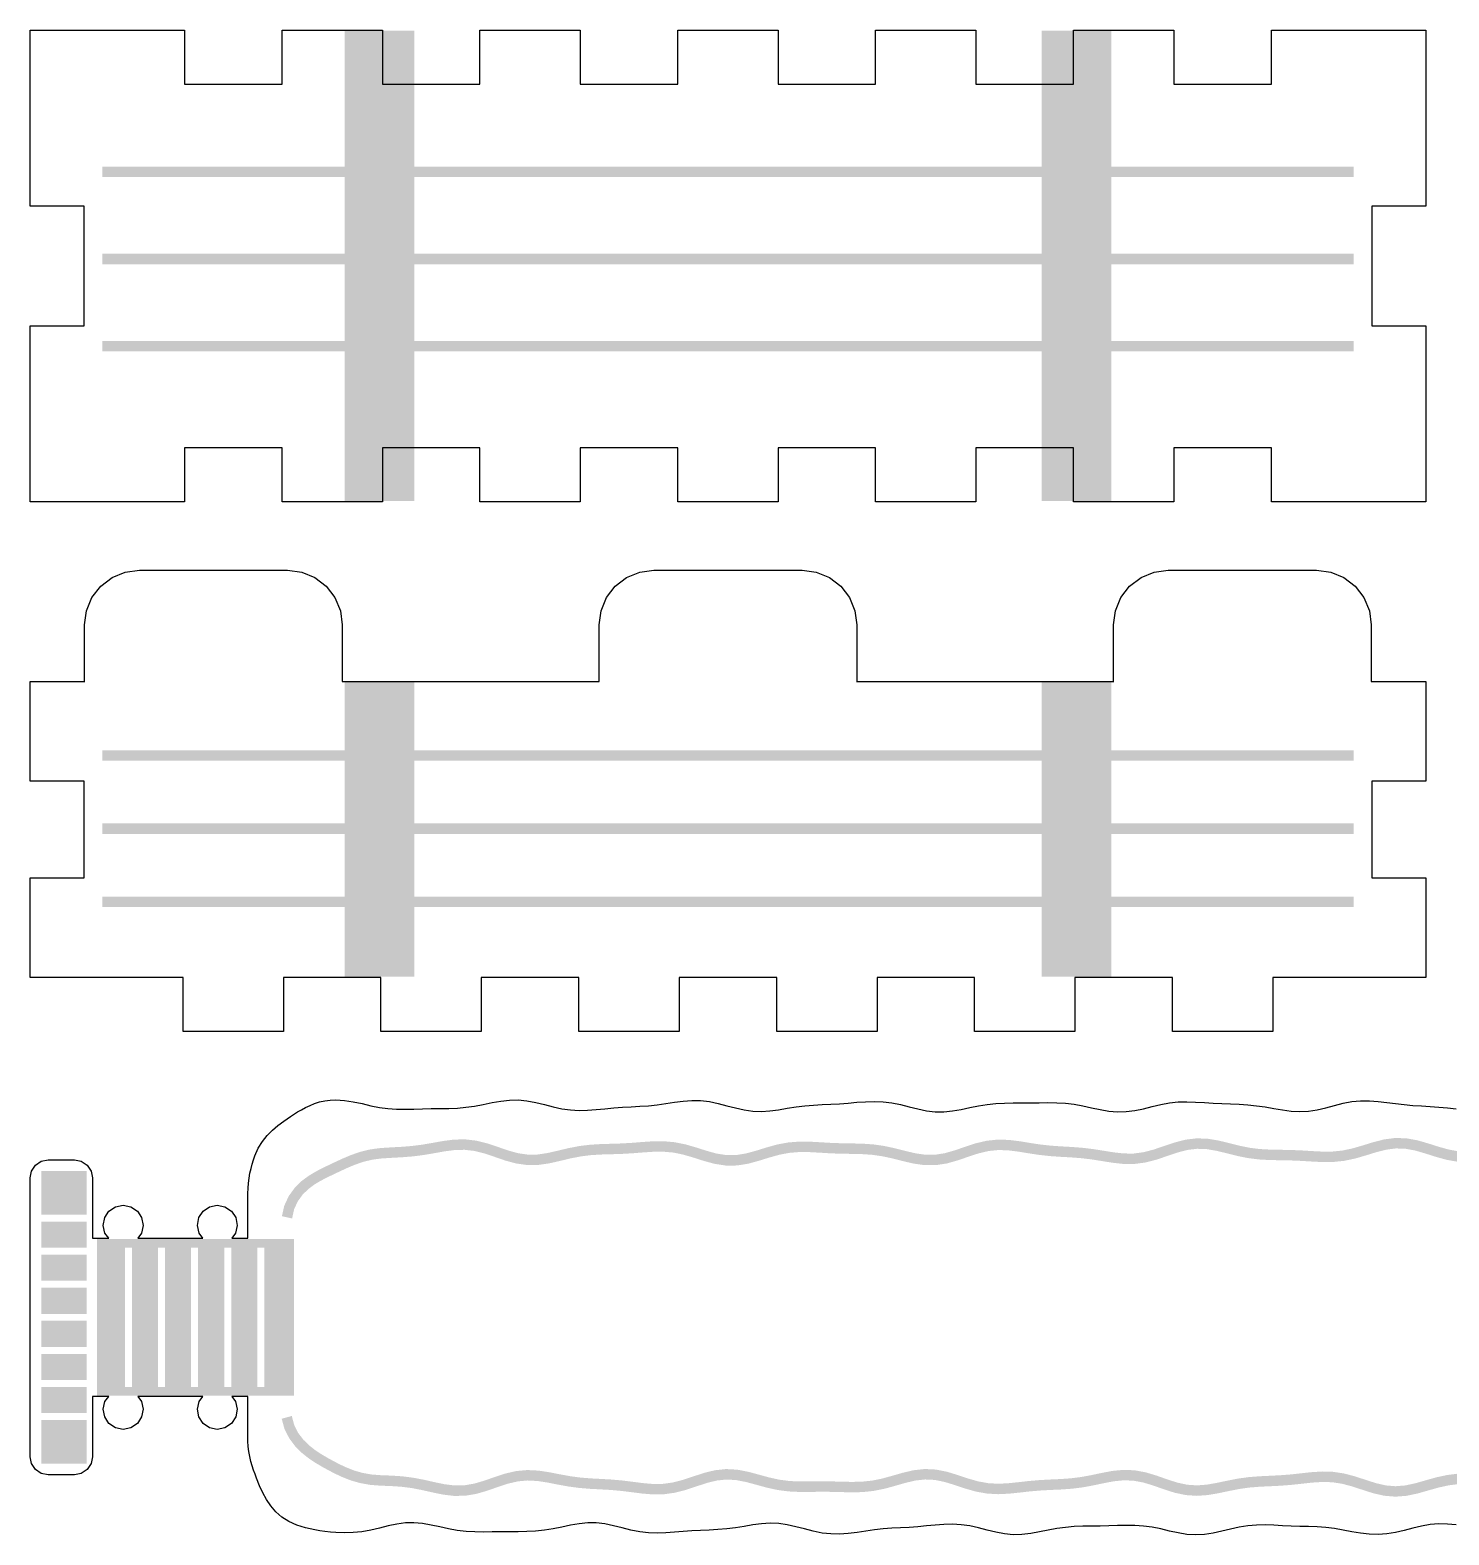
# Model space of a CAD drawing. Header units: millimetres. Extents: x 6 to 294, y 109 to 451.
# Drawn here: x 6 to 87.4, y 364.9 to 451.2 of the extents above; entities that cross this region are included whole.
import ezdxf

# ---------------------------------------------------------------- set-up
doc = ezdxf.new("R2010")
doc.units = ezdxf.units.MM
doc.layers.add('CUT', color=1, linetype='Continuous')
doc.layers.add('RASTER', color=7, linetype='Continuous')

msp = doc.modelspace()

# ---------------------------------------------------------------- hatches: boundary and pattern name
at = {"layer": 'RASTER'}
for points in [[(24, 451.2), (28, 451.2), (28, 424.2), (24, 424.2)], [(64, 451.2), (68, 451.2), (68, 424.2), (64, 424.2)], [(26.55, 445.8), (26.545, 445.728), (26.531, 445.658), (26.508, 445.59), (26.476, 445.525), (26.436, 445.465), (26.389, 445.411), (26.335, 445.364), (26.275, 445.324), (26.21, 445.292), (26.142, 445.269), (26.072, 445.255), (26, 445.25), (25.928, 445.255), (25.858, 445.269), (25.79, 445.292), (25.725, 445.324), (25.665, 445.364), (25.611, 445.411), (25.564, 445.465), (25.524, 445.525), (25.492, 445.59), (25.469, 445.658), (25.455, 445.728), (25.45, 445.8), (25.455, 445.872), (25.469, 445.942), (25.492, 446.01), (25.524, 446.075), (25.564, 446.135), (25.611, 446.189), (25.665, 446.236), (25.725, 446.276), (25.79, 446.308), (25.858, 446.331), (25.928, 446.345), (26, 446.35), (26.072, 446.345), (26.142, 446.331), (26.21, 446.308), (26.275, 446.276), (26.335, 446.236), (26.389, 446.189), (26.436, 446.135), (26.476, 446.075), (26.508, 446.01), (26.531, 445.942), (26.545, 445.872)], [(66.55, 445.8), (66.545, 445.728), (66.531, 445.658), (66.508, 445.59), (66.476, 445.525), (66.436, 445.465), (66.389, 445.411), (66.335, 445.364), (66.275, 445.324), (66.21, 445.292), (66.142, 445.269), (66.072, 445.255), (66, 445.25), (65.928, 445.255), (65.858, 445.269), (65.79, 445.292), (65.725, 445.324), (65.665, 445.364), (65.611, 445.411), (65.564, 445.465), (65.524, 445.525), (65.492, 445.59), (65.469, 445.658), (65.455, 445.728), (65.45, 445.8), (65.455, 445.872), (65.469, 445.942), (65.492, 446.01), (65.524, 446.075), (65.564, 446.135), (65.611, 446.189), (65.665, 446.236), (65.725, 446.276), (65.79, 446.308), (65.858, 446.331), (65.928, 446.345), (66, 446.35), (66.072, 446.345), (66.142, 446.331), (66.21, 446.308), (66.275, 446.276), (66.335, 446.236), (66.389, 446.189), (66.436, 446.135), (66.476, 446.075), (66.508, 446.01), (66.531, 445.942), (66.545, 445.872)], [(10.1, 443.4), (81.9, 443.4), (81.9, 442.8), (10.1, 442.8)], [(10.1, 438.4), (81.9, 438.4), (81.9, 437.8), (10.1, 437.8)], [(26.55, 437.7), (26.545, 437.628), (26.531, 437.558), (26.508, 437.49), (26.476, 437.425), (26.436, 437.365), (26.389, 437.311), (26.335, 437.264), (26.275, 437.224), (26.21, 437.192), (26.142, 437.169), (26.072, 437.155), (26, 437.15), (25.928, 437.155), (25.858, 437.169), (25.79, 437.192), (25.725, 437.224), (25.665, 437.264), (25.611, 437.311), (25.564, 437.365), (25.524, 437.425), (25.492, 437.49), (25.469, 437.558), (25.455, 437.628), (25.45, 437.7), (25.455, 437.772), (25.469, 437.842), (25.492, 437.91), (25.524, 437.975), (25.564, 438.035), (25.611, 438.089), (25.665, 438.136), (25.725, 438.176), (25.79, 438.208), (25.858, 438.231), (25.928, 438.245), (26, 438.25), (26.072, 438.245), (26.142, 438.231), (26.21, 438.208), (26.275, 438.176), (26.335, 438.136), (26.389, 438.089), (26.436, 438.035), (26.476, 437.975), (26.508, 437.91), (26.531, 437.842), (26.545, 437.772)], [(66.55, 437.7), (66.545, 437.628), (66.531, 437.558), (66.508, 437.49), (66.476, 437.425), (66.436, 437.365), (66.389, 437.311), (66.335, 437.264), (66.275, 437.224), (66.21, 437.192), (66.142, 437.169), (66.072, 437.155), (66, 437.15), (65.928, 437.155), (65.858, 437.169), (65.79, 437.192), (65.725, 437.224), (65.665, 437.264), (65.611, 437.311), (65.564, 437.365), (65.524, 437.425), (65.492, 437.49), (65.469, 437.558), (65.455, 437.628), (65.45, 437.7), (65.455, 437.772), (65.469, 437.842), (65.492, 437.91), (65.524, 437.975), (65.564, 438.035), (65.611, 438.089), (65.665, 438.136), (65.725, 438.176), (65.79, 438.208), (65.858, 438.231), (65.928, 438.245), (66, 438.25), (66.072, 438.245), (66.142, 438.231), (66.21, 438.208), (66.275, 438.176), (66.335, 438.136), (66.389, 438.089), (66.436, 438.035), (66.476, 437.975), (66.508, 437.91), (66.531, 437.842), (66.545, 437.772)], [(10.1, 433.4), (81.9, 433.4), (81.9, 432.8), (10.1, 432.8)], [(26.55, 429.6), (26.545, 429.528), (26.531, 429.458), (26.508, 429.39), (26.476, 429.325), (26.436, 429.265), (26.389, 429.211), (26.335, 429.164), (26.275, 429.124), (26.21, 429.092), (26.142, 429.069), (26.072, 429.055), (26, 429.05), (25.928, 429.055), (25.858, 429.069), (25.79, 429.092), (25.725, 429.124), (25.665, 429.164), (25.611, 429.211), (25.564, 429.265), (25.524, 429.325), (25.492, 429.39), (25.469, 429.458), (25.455, 429.528), (25.45, 429.6), (25.455, 429.672), (25.469, 429.742), (25.492, 429.81), (25.524, 429.875), (25.564, 429.935), (25.611, 429.989), (25.665, 430.036), (25.725, 430.076), (25.79, 430.108), (25.858, 430.131), (25.928, 430.145), (26, 430.15), (26.072, 430.145), (26.142, 430.131), (26.21, 430.108), (26.275, 430.076), (26.335, 430.036), (26.389, 429.989), (26.436, 429.935), (26.476, 429.875), (26.508, 429.81), (26.531, 429.742), (26.545, 429.672)], [(66.55, 429.6), (66.545, 429.528), (66.531, 429.458), (66.508, 429.39), (66.476, 429.325), (66.436, 429.265), (66.389, 429.211), (66.335, 429.164), (66.275, 429.124), (66.21, 429.092), (66.142, 429.069), (66.072, 429.055), (66, 429.05), (65.928, 429.055), (65.858, 429.069), (65.79, 429.092), (65.725, 429.124), (65.665, 429.164), (65.611, 429.211), (65.564, 429.265), (65.524, 429.325), (65.492, 429.39), (65.469, 429.458), (65.455, 429.528), (65.45, 429.6), (65.455, 429.672), (65.469, 429.742), (65.492, 429.81), (65.524, 429.875), (65.564, 429.935), (65.611, 429.989), (65.665, 430.036), (65.725, 430.076), (65.79, 430.108), (65.858, 430.131), (65.928, 430.145), (66, 430.15), (66.072, 430.145), (66.142, 430.131), (66.21, 430.108), (66.275, 430.076), (66.335, 430.036), (66.389, 429.989), (66.436, 429.935), (66.476, 429.875), (66.508, 429.81), (66.531, 429.742), (66.545, 429.672)], [(24, 413.8), (28, 413.8), (28, 396.9), (24, 396.9)], [(64, 413.8), (68, 413.8), (68, 396.9), (64, 396.9)], [(26.55, 410.42), (26.545, 410.348), (26.531, 410.278), (26.508, 410.21), (26.476, 410.145), (26.436, 410.085), (26.389, 410.031), (26.335, 409.984), (26.275, 409.944), (26.21, 409.912), (26.142, 409.889), (26.072, 409.875), (26, 409.87), (25.928, 409.875), (25.858, 409.889), (25.79, 409.912), (25.725, 409.944), (25.665, 409.984), (25.611, 410.031), (25.564, 410.085), (25.524, 410.145), (25.492, 410.21), (25.469, 410.278), (25.455, 410.348), (25.45, 410.42), (25.455, 410.492), (25.469, 410.562), (25.492, 410.63), (25.524, 410.695), (25.564, 410.755), (25.611, 410.809), (25.665, 410.856), (25.725, 410.896), (25.79, 410.928), (25.858, 410.951), (25.928, 410.965), (26, 410.97), (26.072, 410.965), (26.142, 410.951), (26.21, 410.928), (26.275, 410.896), (26.335, 410.856), (26.389, 410.809), (26.436, 410.755), (26.476, 410.695), (26.508, 410.63), (26.531, 410.562), (26.545, 410.492)], [(66.55, 410.42), (66.545, 410.348), (66.531, 410.278), (66.508, 410.21), (66.476, 410.145), (66.436, 410.085), (66.389, 410.031), (66.335, 409.984), (66.275, 409.944), (66.21, 409.912), (66.142, 409.889), (66.072, 409.875), (66, 409.87), (65.928, 409.875), (65.858, 409.889), (65.79, 409.912), (65.725, 409.944), (65.665, 409.984), (65.611, 410.031), (65.564, 410.085), (65.524, 410.145), (65.492, 410.21), (65.469, 410.278), (65.455, 410.348), (65.45, 410.42), (65.455, 410.492), (65.469, 410.562), (65.492, 410.63), (65.524, 410.695), (65.564, 410.755), (65.611, 410.809), (65.665, 410.856), (65.725, 410.896), (65.79, 410.928), (65.858, 410.951), (65.928, 410.965), (66, 410.97), (66.072, 410.965), (66.142, 410.951), (66.21, 410.928), (66.275, 410.896), (66.335, 410.856), (66.389, 410.809), (66.436, 410.755), (66.476, 410.695), (66.508, 410.63), (66.531, 410.562), (66.545, 410.492)], [(10.1, 409.9), (81.9, 409.9), (81.9, 409.3), (10.1, 409.3)], [(10.1, 405.7), (81.9, 405.7), (81.9, 405.1), (10.1, 405.1)], [(26.55, 405.35), (26.545, 405.278), (26.531, 405.208), (26.508, 405.14), (26.476, 405.075), (26.436, 405.015), (26.389, 404.961), (26.335, 404.914), (26.275, 404.874), (26.21, 404.842), (26.142, 404.819), (26.072, 404.805), (26, 404.8), (25.928, 404.805), (25.858, 404.819), (25.79, 404.842), (25.725, 404.874), (25.665, 404.914), (25.611, 404.961), (25.564, 405.015), (25.524, 405.075), (25.492, 405.14), (25.469, 405.208), (25.455, 405.278), (25.45, 405.35), (25.455, 405.422), (25.469, 405.492), (25.492, 405.56), (25.524, 405.625), (25.564, 405.685), (25.611, 405.739), (25.665, 405.786), (25.725, 405.826), (25.79, 405.858), (25.858, 405.881), (25.928, 405.895), (26, 405.9), (26.072, 405.895), (26.142, 405.881), (26.21, 405.858), (26.275, 405.826), (26.335, 405.786), (26.389, 405.739), (26.436, 405.685), (26.476, 405.625), (26.508, 405.56), (26.531, 405.492), (26.545, 405.422)], [(66.55, 405.35), (66.545, 405.278), (66.531, 405.208), (66.508, 405.14), (66.476, 405.075), (66.436, 405.015), (66.389, 404.961), (66.335, 404.914), (66.275, 404.874), (66.21, 404.842), (66.142, 404.819), (66.072, 404.805), (66, 404.8), (65.928, 404.805), (65.858, 404.819), (65.79, 404.842), (65.725, 404.874), (65.665, 404.914), (65.611, 404.961), (65.564, 405.015), (65.524, 405.075), (65.492, 405.14), (65.469, 405.208), (65.455, 405.278), (65.45, 405.35), (65.455, 405.422), (65.469, 405.492), (65.492, 405.56), (65.524, 405.625), (65.564, 405.685), (65.611, 405.739), (65.665, 405.786), (65.725, 405.826), (65.79, 405.858), (65.858, 405.881), (65.928, 405.895), (66, 405.9), (66.072, 405.895), (66.142, 405.881), (66.21, 405.858), (66.275, 405.826), (66.335, 405.786), (66.389, 405.739), (66.436, 405.685), (66.476, 405.625), (66.508, 405.56), (66.531, 405.492), (66.545, 405.422)], [(10.1, 401.5), (81.9, 401.5), (81.9, 400.9), (10.1, 400.9)], [(26.55, 400.28), (26.545, 400.208), (26.531, 400.138), (26.508, 400.07), (26.476, 400.005), (26.436, 399.945), (26.389, 399.891), (26.335, 399.844), (26.275, 399.804), (26.21, 399.772), (26.142, 399.749), (26.072, 399.735), (26, 399.73), (25.928, 399.735), (25.858, 399.749), (25.79, 399.772), (25.725, 399.804), (25.665, 399.844), (25.611, 399.891), (25.564, 399.945), (25.524, 400.005), (25.492, 400.07), (25.469, 400.138), (25.455, 400.208), (25.45, 400.28), (25.455, 400.352), (25.469, 400.422), (25.492, 400.49), (25.524, 400.555), (25.564, 400.615), (25.611, 400.669), (25.665, 400.716), (25.725, 400.756), (25.79, 400.788), (25.858, 400.811), (25.928, 400.825), (26, 400.83), (26.072, 400.825), (26.142, 400.811), (26.21, 400.788), (26.275, 400.756), (26.335, 400.716), (26.389, 400.669), (26.436, 400.615), (26.476, 400.555), (26.508, 400.49), (26.531, 400.422), (26.545, 400.352)], [(66.55, 400.28), (66.545, 400.208), (66.531, 400.138), (66.508, 400.07), (66.476, 400.005), (66.436, 399.945), (66.389, 399.891), (66.335, 399.844), (66.275, 399.804), (66.21, 399.772), (66.142, 399.749), (66.072, 399.735), (66, 399.73), (65.928, 399.735), (65.858, 399.749), (65.79, 399.772), (65.725, 399.804), (65.665, 399.844), (65.611, 399.891), (65.564, 399.945), (65.524, 400.005), (65.492, 400.07), (65.469, 400.138), (65.455, 400.208), (65.45, 400.28), (65.455, 400.352), (65.469, 400.422), (65.492, 400.49), (65.524, 400.555), (65.564, 400.615), (65.611, 400.669), (65.665, 400.716), (65.725, 400.756), (65.79, 400.788), (65.858, 400.811), (65.928, 400.825), (66, 400.83), (66.072, 400.825), (66.142, 400.811), (66.21, 400.788), (66.275, 400.756), (66.335, 400.716), (66.389, 400.669), (66.436, 400.615), (66.476, 400.555), (66.508, 400.49), (66.531, 400.422), (66.545, 400.352)], [(20.993, 383.026), (21.109, 383.559), (21.316, 384.005), (21.596, 384.392), (21.925, 384.714), (22.279, 384.977), (22.641, 385.193), (23.005, 385.381), (23.373, 385.558), (23.751, 385.737), (24.148, 385.92), (24.576, 386.102), (25.044, 386.266), (25.568, 386.395), (25.841, 386.434), (26.126, 386.469), (26.718, 386.507), (27.32, 386.54), (27.931, 386.589), (28.545, 386.668), (29.152, 386.772), (29.746, 386.878), (30.323, 386.953), (30.886, 386.967), (31.446, 386.903), (32.016, 386.761), (32.603, 386.564), (33.211, 386.354), (33.839, 386.182), (34.481, 386.09), (35.124, 386.098), (35.755, 386.19), (36.368, 386.329), (36.964, 386.472), (37.548, 386.586), (38.128, 386.659), (38.714, 386.695), (39.309, 386.712), (39.914, 386.731), (40.52, 386.767), (41.122, 386.814), (41.711, 386.854), (42.288, 386.859), (42.857, 386.809), (43.428, 386.693), (44.012, 386.522), (44.615, 386.329), (45.237, 386.16), (45.878, 386.062), (46.525, 386.066), (47.164, 386.169), (47.784, 386.339), (48.385, 386.526), (48.968, 386.687), (49.539, 386.794), (50.11, 386.839), (50.69, 386.833), (51.283, 386.8), (51.886, 386.764), (52.492, 386.742), (53.094, 386.733), (53.686, 386.719), (54.269, 386.68), (54.847, 386.598), (55.431, 386.473), (56.029, 386.32), (56.644, 386.177), (57.278, 386.086), (57.923, 386.085), (58.564, 386.184), (59.19, 386.361), (59.796, 386.57), (60.381, 386.762), (60.95, 386.896), (61.511, 386.953), (62.077, 386.936), (62.657, 386.863), (63.253, 386.765), (63.861, 386.673), (64.473, 386.606), (65.081, 386.564), (65.68, 386.531), (66.271, 386.486), (66.859, 386.416), (67.453, 386.322), (68.06, 386.224), (68.683, 386.156), (69.319, 386.154), (69.958, 386.238), (70.586, 386.401), (71.196, 386.607), (71.786, 386.808), (72.356, 386.957), (72.913, 387.025), (73.47, 387.005), (74.039, 386.908), (74.628, 386.765), (75.234, 386.613), (75.852, 386.489), (76.473, 386.412), (77.089, 386.378), (77.694, 386.367), (78.291, 386.356), (78.884, 386.331), (79.483, 386.294), (80.093, 386.263), (80.716, 386.267), (81.346, 386.331), (81.972, 386.462), (82.586, 386.639), (83.182, 386.824), (83.757, 386.972), (84.315, 387.045), (84.868, 387.029), (85.431, 386.925), (86.013, 386.756), (86.614, 386.564), (87.234, 386.393), (87.864, 386.281), (88.494, 386.239), (89.115, 386.254), (89.722, 386.299), (90.319, 386.344), (90.912, 386.375), (91.509, 386.392), (92.116, 386.411), (92.732, 386.457), (93.352, 386.544), (93.966, 386.673), (94.567, 386.818), (95.15, 386.944), (95.715, 387.013), (96.271, 387.002), (96.831, 386.904), (97.408, 386.732), (98.004, 386.523), (98.621, 386.325), (99.255, 386.184), (99.895, 386.13), (100.529, 386.162), (101.148, 386.252), (101.751, 386.361), (102.342, 386.458), (102.928, 386.527), (103.519, 386.569), (104.119, 386.602), (104.727, 386.644), (105.338, 386.711), (105.942, 386.798), (106.535, 386.882), (107.111, 386.934), (107.676, 386.926), (108.239, 386.842), (108.813, 386.688), (109.405, 386.487), (110.004, 386.288), (110.308, 386.192), (110.605, 386.115), (111.151, 385.998), (111.661, 385.928), (112.136, 385.883), (112.581, 385.83), (112.996, 385.743), (113.381, 385.605), (113.731, 385.407), (114.041, 385.145), (114.305, 384.821), (114.523, 384.44), (114.696, 384.006), (114.831, 383.525), (114.937, 383.002), (115.016, 382.439), (115.04, 382.138), (115.062, 381.844), (115.068, 381.258), (115.031, 380.685), (114.936, 380.112), (114.787, 379.531), (114.606, 378.934), (114.436, 378.317), (114.324, 377.681), (114.308, 377.034), (114.395, 376.391), (114.561, 375.765), (114.758, 375.16), (114.938, 374.573), (115.066, 374.001), (115.127, 373.435), (115.125, 372.857), (115.098, 372.569), (115.064, 372.273), (114.952, 371.715), (114.812, 371.198), (114.651, 370.723), (114.464, 370.293), (114.246, 369.911), (113.991, 369.581), (113.696, 369.306), (113.363, 369.091), (112.993, 368.933), (112.589, 368.83), (112.151, 368.768), (111.679, 368.728), (111.169, 368.679), (110.62, 368.593), (110.32, 368.531), (110.01, 368.446), (109.405, 368.257), (108.805, 368.045), (108.225, 367.863), (107.661, 367.749), (107.103, 367.716), (106.536, 367.76), (105.954, 367.858), (105.355, 367.977), (104.744, 368.083), (104.129, 368.157), (103.518, 368.201), (102.917, 368.232), (102.324, 368.269), (101.734, 368.328), (101.137, 368.404), (100.528, 368.479), (99.904, 368.52), (99.269, 368.496), (98.635, 368.39), (98.011, 368.216), (97.406, 368.011), (96.822, 367.825), (96.257, 367.699), (95.703, 367.66), (95.145, 367.709), (94.572, 367.833), (93.979, 367.997), (93.368, 368.159), (92.746, 368.284), (92.122, 368.354), (91.504, 368.375), (90.897, 368.37), (90.3, 368.363), (89.706, 368.37), (89.107, 368.387), (88.497, 368.398), (87.876, 368.375), (87.249, 368.296), (86.627, 368.161), (86.018, 367.989), (85.428, 367.821), (84.857, 367.699), (84.301, 367.655), (83.746, 367.701), (83.179, 367.832), (82.593, 368.019), (81.986, 368.219), (81.361, 368.385), (80.727, 368.481), (80.095, 368.501), (79.474, 368.461), (78.867, 368.395), (78.272, 368.33), (77.681, 368.284), (77.085, 368.255), (76.481, 368.226), (75.867, 368.176), (75.251, 368.091), (74.64, 367.972), (74.043, 367.845), (73.463, 367.744), (72.9, 367.703), (72.342, 367.742), (71.778, 367.864), (71.196, 368.051), (70.594, 368.264), (69.971, 368.452), (69.333, 368.57), (68.691, 368.595), (68.058, 368.533), (67.441, 368.417), (66.842, 368.29), (66.254, 368.182), (65.671, 368.109), (65.083, 368.067), (64.485, 368.04), (63.879, 368.007), (63.27, 367.955), (62.668, 367.887), (62.077, 367.825), (61.501, 367.798), (60.935, 367.829), (60.368, 367.931), (59.789, 368.096), (59.191, 368.296), (58.574, 368.484), (57.937, 368.612), (57.291, 368.643), (56.649, 368.572), (56.024, 368.427), (55.419, 368.251), (54.831, 368.091), (54.255, 367.976), (53.681, 367.916), (53.1, 367.904), (52.507, 367.917), (51.905, 367.933), (51.299, 367.937), (50.698, 367.929), (50.107, 367.927), (49.527, 367.955), (48.952, 368.03), (48.372, 368.157), (47.779, 368.319), (47.167, 368.484), (46.537, 368.605), (45.892, 368.64), (45.248, 368.572), (44.617, 368.416), (44.006, 368.215), (43.415, 368.019), (42.841, 367.87), (42.277, 367.792), (41.71, 367.784), (41.131, 367.833), (40.537, 367.909), (39.932, 367.984), (39.322, 368.039), (38.716, 368.074), (38.12, 368.105), (37.532, 368.153), (36.947, 368.231), (36.356, 368.339), (35.752, 368.457), (35.13, 368.552), (34.494, 368.584), (33.853, 368.527), (33.219, 368.381), (32.604, 368.18), (32.008, 367.97), (31.433, 367.802), (30.872, 367.707), (30.316, 367.698), (29.748, 367.767), (29.164, 367.888), (28.562, 368.025), (27.947, 368.142), (27.329, 368.222), (26.716, 368.264), (26.116, 368.286), (25.825, 368.307), (25.55, 368.329), (25.024, 368.422), (24.553, 368.558), (24.125, 368.725), (23.732, 368.908), (23.363, 369.099), (23.008, 369.295), (22.658, 369.503), (22.309, 369.734), (21.964, 370.005), (21.635, 370.329), (21.343, 370.714), (21.117, 371.157), (20.975, 371.687), (20.396, 371.53), (20.556, 370.942), (20.834, 370.396), (21.183, 369.935), (21.566, 369.556), (21.956, 369.248), (22.339, 368.995), (22.71, 368.774), (23.08, 368.57), (23.468, 368.37), (23.89, 368.173), (24.362, 367.989), (24.89, 367.837), (25.465, 367.735), (25.779, 367.709), (26.087, 367.687), (26.684, 367.664), (27.271, 367.624), (27.853, 367.55), (28.438, 367.437), (29.036, 367.302), (29.652, 367.175), (30.284, 367.099), (30.928, 367.11), (31.567, 367.217), (32.192, 367.399), (32.796, 367.612), (33.381, 367.803), (33.947, 367.934), (34.506, 367.985), (35.07, 367.956), (35.648, 367.866), (36.244, 367.749), (36.853, 367.638), (37.468, 367.556), (38.08, 367.506), (38.684, 367.475), (39.278, 367.441), (39.868, 367.387), (40.463, 367.314), (41.069, 367.236), (41.69, 367.185), (42.323, 367.193), (42.959, 367.282), (43.585, 367.444), (44.194, 367.646), (44.783, 367.84), (45.352, 367.981), (45.908, 368.04), (46.463, 368.009), (47.033, 367.899), (47.621, 367.741), (48.228, 367.574), (48.848, 367.439), (49.473, 367.357), (50.093, 367.327), (50.702, 367.329), (51.301, 367.337), (51.895, 367.333), (52.493, 367.318), (53.1, 367.304), (53.719, 367.318), (54.345, 367.383), (54.969, 367.507), (55.581, 367.674), (56.176, 367.846), (56.751, 367.981), (57.309, 368.044), (57.863, 368.017), (58.426, 367.903), (59.009, 367.724), (59.611, 367.523), (60.232, 367.346), (60.865, 367.233), (61.499, 367.198), (62.123, 367.227), (62.732, 367.291), (63.33, 367.358), (63.921, 367.409), (64.515, 367.441), (65.117, 367.468), (65.729, 367.512), (66.346, 367.589), (66.958, 367.701), (67.559, 367.829), (68.142, 367.939), (68.709, 367.995), (69.267, 367.974), (69.829, 367.869), (70.406, 367.694), (71.004, 367.482), (71.622, 367.284), (72.258, 367.148), (72.9, 367.103), (73.537, 367.149), (74.157, 367.256), (74.76, 367.384), (75.349, 367.499), (75.933, 367.58), (76.519, 367.627), (77.115, 367.655), (77.719, 367.685), (78.328, 367.733), (78.933, 367.798), (79.526, 367.864), (80.105, 367.901), (80.673, 367.884), (81.239, 367.797), (81.814, 367.644), (82.407, 367.449), (83.021, 367.253), (83.654, 367.109), (84.299, 367.055), (84.943, 367.105), (85.572, 367.239), (86.182, 367.412), (86.773, 367.579), (87.351, 367.705), (87.924, 367.777), (88.503, 367.798), (89.093, 367.788), (89.694, 367.77), (90.3, 367.763), (90.903, 367.77), (91.496, 367.775), (92.078, 367.755), (92.654, 367.691), (93.232, 367.575), (93.821, 367.418), (94.428, 367.25), (95.055, 367.116), (95.697, 367.06), (96.343, 367.106), (96.978, 367.246), (97.594, 367.441), (98.189, 367.642), (98.765, 367.804), (99.331, 367.899), (99.896, 367.921), (100.472, 367.882), (101.063, 367.809), (101.666, 367.732), (102.276, 367.671), (102.883, 367.633), (103.482, 367.602), (104.071, 367.56), (104.656, 367.489), (105.245, 367.387), (105.846, 367.268), (106.464, 367.165), (107.097, 367.116), (107.739, 367.154), (108.375, 367.282), (108.995, 367.475), (109.595, 367.687), (110.183, 367.872), (110.461, 367.948), (110.723, 368.002), (111.245, 368.084), (111.733, 368.13), (112.219, 368.172), (112.706, 368.241), (113.186, 368.365), (113.645, 368.561), (114.065, 368.833), (114.434, 369.176), (114.745, 369.578), (115.001, 370.025), (115.211, 370.507), (115.386, 371.024), (115.536, 371.578), (115.655, 372.173), (115.694, 372.506), (115.725, 372.837), (115.726, 373.466), (115.658, 374.099), (115.518, 374.727), (115.33, 375.341), (115.136, 375.935), (114.984, 376.509), (114.907, 377.067), (114.921, 377.62), (115.021, 378.184), (115.183, 378.767), (115.364, 379.37), (115.523, 379.988), (115.627, 380.616), (115.668, 381.242), (115.661, 381.863), (115.638, 382.184), (115.612, 382.51), (115.528, 383.103), (115.414, 383.665), (115.264, 384.198), (115.064, 384.7), (114.8, 385.161), (114.469, 385.565), (114.074, 385.899), (113.631, 386.15), (113.159, 386.32), (112.678, 386.422), (112.201, 386.479), (111.731, 386.524), (111.256, 386.589), (110.739, 386.7), (110.474, 386.769), (110.19, 386.858), (109.595, 387.056), (108.987, 387.262), (108.361, 387.43), (107.724, 387.524), (107.089, 387.534), (106.465, 387.478), (105.858, 387.392), (105.262, 387.306), (104.673, 387.242), (104.081, 387.201), (103.481, 387.168), (102.872, 387.124), (102.258, 387.052), (101.649, 386.952), (101.052, 386.844), (100.471, 386.759), (99.905, 386.73), (99.345, 386.777), (98.779, 386.904), (98.196, 387.092), (97.592, 387.303), (96.969, 387.488), (96.329, 387.599), (95.685, 387.613), (95.05, 387.536), (94.433, 387.403), (93.834, 387.258), (93.248, 387.135), (92.668, 387.053), (92.084, 387.011), (91.491, 386.991), (90.888, 386.974), (90.281, 386.943), (89.678, 386.897), (89.085, 386.854), (88.506, 386.839), (87.936, 386.876), (87.366, 386.978), (86.786, 387.139), (86.187, 387.33), (85.569, 387.509), (84.932, 387.625), (84.285, 387.645), (83.643, 387.561), (83.018, 387.402), (82.414, 387.214), (81.828, 387.044), (81.254, 386.924), (80.684, 386.866), (80.107, 386.863), (79.517, 386.893), (78.916, 386.93), (78.309, 386.956), (77.706, 386.967), (77.111, 386.977), (76.527, 387.009), (75.948, 387.081), (75.366, 387.198), (74.772, 387.347), (74.161, 387.496), (73.53, 387.602), (72.887, 387.624), (72.244, 387.546), (71.614, 387.382), (71.004, 387.175), (70.414, 386.976), (69.842, 386.827), (69.281, 386.753), (68.717, 386.755), (68.14, 386.819), (67.547, 386.914), (66.941, 387.01), (66.329, 387.083), (65.72, 387.13), (65.119, 387.163), (64.527, 387.204), (63.939, 387.268), (63.347, 387.357), (62.743, 387.457), (62.123, 387.534), (61.489, 387.553), (60.85, 387.488), (60.219, 387.34), (59.604, 387.139), (59.01, 386.933), (58.436, 386.77), (57.877, 386.683), (57.322, 386.684), (56.756, 386.766), (56.171, 386.903), (55.569, 387.057), (54.953, 387.189), (54.331, 387.277), (53.714, 387.319), (53.106, 387.333), (52.508, 387.342), (51.914, 387.363), (51.317, 387.399), (50.71, 387.433), (50.09, 387.438), (49.461, 387.388), (48.832, 387.272), (48.215, 387.102), (47.616, 386.914), (47.036, 386.756), (46.475, 386.664), (45.922, 386.661), (45.363, 386.747), (44.785, 386.905), (44.188, 387.096), (43.572, 387.275), (42.943, 387.402), (42.312, 387.459), (41.689, 387.454), (41.078, 387.413), (40.48, 387.365), (39.886, 387.331), (39.291, 387.312), (38.686, 387.294), (38.072, 387.256), (37.452, 387.179), (36.836, 387.058), (36.232, 386.914), (35.645, 386.78), (35.076, 386.696), (34.519, 386.689), (33.961, 386.769), (33.389, 386.927), (32.797, 387.132), (32.184, 387.337), (31.554, 387.493), (30.914, 387.567), (30.277, 387.552), (29.654, 387.471), (29.048, 387.363), (28.455, 387.261), (27.869, 387.186), (27.28, 387.138), (26.682, 387.106), (26.076, 387.067), (25.761, 387.029), (25.444, 386.982), (24.874, 386.841), (24.361, 386.662), (23.906, 386.469), (23.497, 386.281), (23.115, 386.1), (22.738, 385.918), (22.349, 385.717), (21.944, 385.475), (21.534, 385.169), (21.141, 384.782), (20.797, 384.308), (20.54, 383.749), (20.407, 383.155)]]:
    msp.add_hatch(color=7, dxfattribs=at).paths.add_polyline_path(points)
h = msp.add_hatch(color=7, dxfattribs=at)
h.paths.add_polyline_path([(9.2, 368.95), (9.2, 385.75), (6.6, 385.75), (6.6, 368.95)])
h.paths.add_polyline_path([(9.2, 371.45), (6.6, 371.45), (6.6, 371.85), (9.2, 371.85), (9.2, 371.45)], flags=0)
h.paths.add_polyline_path([(9.2, 373.35), (6.6, 373.35), (6.6, 373.75), (9.2, 373.75), (9.2, 373.35)], flags=0)
h.paths.add_polyline_path([(9.2, 375.25), (6.6, 375.25), (6.6, 375.65), (9.2, 375.65), (9.2, 375.25)], flags=0)
h.paths.add_polyline_path([(9.2, 377.15), (6.6, 377.15), (6.6, 377.55), (9.2, 377.55), (9.2, 377.15)], flags=0)
h.paths.add_polyline_path([(9.2, 379.05), (6.6, 379.05), (6.6, 379.45), (9.2, 379.45), (9.2, 379.05)], flags=0)
h.paths.add_polyline_path([(9.2, 380.95), (6.6, 380.95), (6.6, 381.35), (9.2, 381.35), (9.2, 380.95)], flags=0)
h.paths.add_polyline_path([(9.2, 382.85), (6.6, 382.85), (6.6, 383.25), (9.2, 383.25), (9.2, 382.85)], flags=0)
h = msp.add_hatch(color=7, dxfattribs=at)
h.paths.add_polyline_path([(21.1, 372.85), (21.1, 381.85), (9.8, 381.85), (9.8, 372.85)])
h.paths.add_polyline_path([(19.4, 373.35), (19, 373.35), (19, 381.35), (19.4, 381.35), (19.4, 373.35)], flags=0)
h.paths.add_polyline_path([(17.5, 373.35), (17.1, 373.35), (17.1, 381.35), (17.5, 381.35), (17.5, 373.35)], flags=0)
h.paths.add_polyline_path([(15.6, 373.35), (15.2, 373.35), (15.2, 381.35), (15.6, 381.35), (15.6, 373.35)], flags=0)
h.paths.add_polyline_path([(13.7, 373.35), (13.3, 373.35), (13.3, 381.35), (13.7, 381.35), (13.7, 373.35)], flags=0)
h.paths.add_polyline_path([(11.8, 373.35), (11.4, 373.35), (11.4, 381.35), (11.8, 381.35), (11.8, 373.35)], flags=0)

# ---------------------------------------------------------------- linework, layer by layer
at = {"layer": 'CUT'}
for points in [[(5.96, 451.24), (9.1, 451.24), (14.817, 451.24), (14.817, 448.14), (20.414, 448.14), (20.414, 451.24), (26.171, 451.24), (26.171, 448.14), (31.768, 448.14), (31.768, 451.24), (37.525, 451.24), (37.525, 448.14), (43.122, 448.14), (43.122, 451.24), (48.878, 451.24), (48.878, 448.14), (54.475, 448.14), (54.475, 451.24), (60.232, 451.24), (60.232, 448.14), (65.829, 448.14), (65.829, 451.24), (71.586, 451.24), (71.586, 448.14), (77.183, 448.14), (77.183, 451.24), (82.9, 451.24), (86.04, 451.24), (86.04, 448.1), (86.04, 441.127), (82.94, 441.127), (82.94, 434.273), (86.04, 434.273), (86.04, 427.3), (86.04, 424.16), (82.9, 424.16), (77.183, 424.16), (77.183, 427.26), (71.586, 427.26), (71.586, 424.16), (65.829, 424.16), (65.829, 427.26), (60.232, 427.26), (60.232, 424.16), (54.475, 424.16), (54.475, 427.26), (48.878, 427.26), (48.878, 424.16), (43.122, 424.16), (43.122, 427.26), (37.525, 427.26), (37.525, 424.16), (31.768, 424.16), (31.768, 427.26), (26.171, 427.26), (26.171, 424.16), (20.414, 424.16), (20.414, 427.26), (14.817, 427.26), (14.817, 424.16), (9.1, 424.16), (5.96, 424.16), (5.96, 427.3), (5.96, 434.273), (9.06, 434.273), (9.06, 441.127), (5.96, 441.127), (5.96, 448.1)], [(9.1, 413.84), (9.09, 413.84), (9.09, 417.103), (9.197, 417.913), (9.51, 418.67), (10.009, 419.321), (10.66, 419.82), (11.417, 420.133), (12.227, 420.24), (20.733, 420.24), (21.543, 420.133), (22.3, 419.82), (22.951, 419.321), (23.45, 418.67), (23.763, 417.913), (23.87, 417.103), (23.87, 413.84), (23.86, 413.84), (38.62, 413.84), (38.61, 413.84), (38.61, 417.103), (38.717, 417.913), (39.03, 418.67), (39.529, 419.321), (40.18, 419.82), (40.937, 420.133), (41.747, 420.24), (50.253, 420.24), (51.063, 420.133), (51.82, 419.82), (52.471, 419.321), (52.97, 418.67), (53.283, 417.913), (53.39, 417.103), (53.39, 413.84), (53.38, 413.84), (68.14, 413.84), (68.13, 413.84), (68.13, 417.103), (68.237, 417.913), (68.55, 418.67), (69.049, 419.321), (69.7, 419.82), (70.457, 420.133), (71.267, 420.24), (79.773, 420.24), (80.583, 420.133), (81.34, 419.82), (81.991, 419.321), (82.49, 418.67), (82.803, 417.913), (82.91, 417.103), (82.91, 413.84), (82.9, 413.84), (86.04, 413.84), (86.04, 408.127), (82.94, 408.127), (82.94, 402.573), (86.04, 402.573), (86.04, 396.86), (82.9, 396.86), (77.263, 396.86), (77.263, 393.76), (71.506, 393.76), (71.506, 396.86), (65.909, 396.86), (65.909, 393.76), (60.152, 393.76), (60.152, 396.86), (54.555, 396.86), (54.555, 393.76), (48.798, 393.76), (48.798, 396.86), (43.202, 396.86), (43.202, 393.76), (37.445, 393.76), (37.445, 396.86), (31.848, 396.86), (31.848, 393.76), (26.091, 393.76), (26.091, 396.86), (20.494, 396.86), (20.494, 393.76), (14.737, 393.76), (14.737, 396.86), (9.1, 396.86), (5.96, 396.86), (5.96, 402.573), (9.06, 402.573), (9.06, 408.127), (5.96, 408.127), (5.96, 413.84)]]:
    msp.add_lwpolyline(points, close=True, dxfattribs=at)
msp.add_lwpolyline([(87.78, 365.444), (87.284, 365.484), (86.788, 365.491), (86.294, 365.454), (85.798, 365.372), (85.302, 365.255), (84.804, 365.123), (84.304, 365.002), (83.802, 364.915), (83.3, 364.877), (82.797, 364.894), (82.296, 364.955), (81.797, 365.043), (81.299, 365.138), (80.802, 365.22), (80.305, 365.279), (79.808, 365.315), (79.311, 365.335), (78.813, 365.349), (78.314, 365.366), (77.815, 365.39), (77.317, 365.415), (76.82, 365.43), (76.324, 365.422), (75.829, 365.379), (75.333, 365.299), (74.836, 365.19), (74.338, 365.069), (73.838, 364.959), (73.336, 364.884), (72.834, 364.861), (72.331, 364.893), (71.83, 364.974), (71.33, 365.084), (70.832, 365.2), (70.336, 365.299), (69.84, 365.369), (69.344, 365.404), (68.848, 365.41), (68.35, 365.399), (67.852, 365.383), (67.353, 365.371), (66.855, 365.363), (66.357, 365.355), (65.86, 365.335), (65.364, 365.292), (64.867, 365.223), (64.37, 365.131), (63.872, 365.029), (63.372, 364.939), (62.87, 364.881), (62.368, 364.873), (61.865, 364.92), (61.364, 365.014), (60.864, 365.138), (60.367, 365.267), (59.87, 365.376), (59.375, 365.448), (58.88, 365.477), (58.385, 365.466), (57.888, 365.427), (57.39, 365.378), (56.891, 365.331), (56.392, 365.294), (55.893, 365.266), (55.395, 365.239), (54.898, 365.202), (54.401, 365.15), (53.903, 365.083), (53.405, 365.008), (52.905, 364.943), (52.404, 364.906), (51.902, 364.913), (51.4, 364.969), (50.899, 365.071), (50.399, 365.2), (49.902, 365.331), (49.406, 365.441), (48.911, 365.509), (48.417, 365.527), (47.922, 365.497), (47.425, 365.432), (46.927, 365.352), (46.428, 365.275), (45.929, 365.213), (45.429, 365.17), (44.93, 365.141), (44.432, 365.117), (43.934, 365.089), (43.436, 365.052), (42.938, 365.009), (42.438, 364.973), (41.938, 364.957), (41.436, 364.976), (40.935, 365.038), (40.434, 365.138), (39.935, 365.262), (39.437, 365.387), (38.942, 365.488), (38.447, 365.546), (37.953, 365.55), (37.458, 365.502), (36.962, 365.415), (36.465, 365.309), (35.965, 365.207), (35.465, 365.127), (34.964, 365.075), (34.464, 365.051), (33.965, 365.044), (33.467, 365.044), (32.969, 365.042), (32.47, 365.034), (31.972, 365.026), (31.472, 365.03), (30.971, 365.058), (30.471, 365.117), (29.97, 365.208), (29.471, 365.317), (28.974, 365.427), (28.478, 365.513), (27.984, 365.556), (27.49, 365.545), (26.995, 365.481), (26.499, 365.377), (26.001, 365.253), (25.502, 365.135), (25.001, 365.044), (24.499, 364.99), (23.998, 364.975), (23.495, 364.99), (23.187, 365.018), (22.877, 365.048), (22.588, 365.097), (22.299, 365.144), (22.031, 365.207), (21.763, 365.269), (21.514, 365.348), (21.264, 365.428), (20.811, 365.63), (20.406, 365.883), (20.057, 366.184), (19.764, 366.522), (19.52, 366.887), (19.312, 367.272), (19.125, 367.677), (18.947, 368.109), (18.866, 368.338), (18.777, 368.57), (18.7, 368.824), (18.622, 369.08), (18.561, 369.359), (18.505, 369.641), (18.474, 369.944), (18.453, 370.249), (18.456, 370.74), (18.46, 371.23), (18.46, 371.719), (18.46, 372.209), (18.46, 372.81), (17.532, 372.81), (17.743, 372.512), (17.841, 372.072), (17.76, 371.629), (17.514, 371.252), (17.142, 370.999), (16.7, 370.91), (16.258, 370.999), (15.886, 371.252), (15.64, 371.629), (15.559, 372.072), (15.657, 372.512), (15.868, 372.81), (12.132, 372.81), (12.343, 372.512), (12.441, 372.072), (12.36, 371.629), (12.114, 371.252), (11.742, 370.999), (11.3, 370.91), (10.858, 370.999), (10.486, 371.252), (10.24, 371.629), (10.159, 372.072), (10.257, 372.512), (10.468, 372.81), (9.54, 372.81), (9.54, 369.346), (9.462, 368.952), (9.236, 368.614), (8.898, 368.389), (8.504, 368.31), (6.996, 368.31), (6.602, 368.389), (6.264, 368.614), (6.038, 368.952), (5.96, 369.346), (5.96, 385.354), (6.038, 385.749), (6.264, 386.086), (6.602, 386.312), (6.996, 386.39), (8.504, 386.39), (8.898, 386.312), (9.236, 386.086), (9.462, 385.749), (9.54, 385.354), (9.54, 381.89), (10.468, 381.89), (10.257, 382.189), (10.159, 382.628), (10.24, 383.072), (10.486, 383.449), (10.858, 383.702), (11.3, 383.791), (11.742, 383.702), (12.114, 383.449), (12.36, 383.072), (12.441, 382.628), (12.343, 382.189), (12.132, 381.89), (15.868, 381.89), (15.657, 382.189), (15.559, 382.628), (15.64, 383.072), (15.886, 383.449), (16.258, 383.702), (16.7, 383.791), (17.142, 383.702), (17.514, 383.449), (17.76, 383.072), (17.841, 382.628), (17.743, 382.189), (17.532, 381.89), (18.46, 381.89), (18.46, 382.492), (18.46, 382.981), (18.46, 383.471), (18.458, 383.961), (18.459, 384.452), (18.476, 384.755), (18.496, 385.059), (18.536, 385.342), (18.576, 385.624), (18.636, 385.886), (18.694, 386.147), (18.772, 386.388), (18.85, 386.626), (19.047, 387.063), (19.285, 387.452), (19.558, 387.793), (19.86, 388.093), (20.183, 388.363), (20.526, 388.619), (20.892, 388.882), (21.302, 389.145), (21.529, 389.27), (21.762, 389.4), (22.02, 389.514), (22.284, 389.625), (22.573, 389.711), (22.866, 389.785), (23.183, 389.823), (23.496, 389.84), (24.003, 389.806), (24.504, 389.725), (25.004, 389.615), (25.502, 389.499), (25.998, 389.4), (26.494, 389.331), (26.99, 389.296), (27.486, 389.291), (27.984, 389.302), (28.482, 389.318), (28.981, 389.33), (29.479, 389.337), (29.977, 389.346), (30.474, 389.366), (30.97, 389.409), (31.467, 389.479), (31.964, 389.572), (32.462, 389.673), (32.962, 389.763), (33.464, 389.82), (33.966, 389.827), (34.469, 389.78), (34.97, 389.685), (35.47, 389.56), (35.967, 389.432), (36.464, 389.323), (36.959, 389.252), (37.454, 389.224), (37.949, 389.236), (38.446, 389.274), (38.944, 389.324), (39.443, 389.37), (39.942, 389.407), (40.441, 389.435), (40.939, 389.463), (41.436, 389.499), (41.933, 389.551), (42.431, 389.619), (42.929, 389.694), (43.429, 389.759), (43.93, 389.795), (44.432, 389.788), (44.934, 389.73), (45.435, 389.628), (45.935, 389.499), (46.432, 389.367), (46.928, 389.258), (47.423, 389.191), (47.917, 389.174), (48.412, 389.205), (48.909, 389.27), (49.407, 389.35), (49.906, 389.427), (50.405, 389.489), (50.905, 389.532), (51.404, 389.56), (51.902, 389.584), (52.4, 389.612), (52.898, 389.65), (53.396, 389.692), (53.896, 389.729), (54.396, 389.744), (54.898, 389.724), (55.399, 389.662), (55.9, 389.561), (56.399, 389.437), (56.897, 389.312), (57.392, 389.211), (57.887, 389.154), (58.381, 389.151), (58.876, 389.2), (59.372, 389.288), (59.87, 389.393), (60.369, 389.495), (60.869, 389.575), (61.37, 389.626), (61.87, 389.65), (62.369, 389.656), (62.867, 389.656), (63.365, 389.659), (63.864, 389.667), (64.362, 389.675), (64.862, 389.67), (65.363, 389.642), (65.863, 389.582), (66.364, 389.491), (66.863, 389.381), (67.36, 389.272), (67.856, 389.187), (68.35, 389.144), (68.844, 389.156), (69.339, 389.221), (69.835, 389.326), (70.333, 389.45), (70.833, 389.567), (71.333, 389.659), (71.835, 389.711), (72.336, 389.726), (72.836, 389.71), (73.335, 389.68), (73.833, 389.647), (74.331, 389.621), (74.829, 389.601), (75.328, 389.581), (75.827, 389.55), (76.327, 389.499), (76.827, 389.426), (77.326, 389.339), (77.823, 389.253), (78.319, 389.189), (78.814, 389.163), (79.308, 389.189), (79.803, 389.265), (80.299, 389.38), (80.797, 389.513), (81.297, 389.637), (81.798, 389.731), (82.3, 389.779), (82.802, 389.779), (83.303, 389.741), (83.802, 389.68), (84.3, 389.615), (84.798, 389.558), (85.295, 389.515), (85.793, 389.483), (86.291, 389.455), (86.79, 389.42), (87.29, 389.372), (87.788, 389.315)], dxfattribs=at)

doc.saveas('drawing.dxf')
